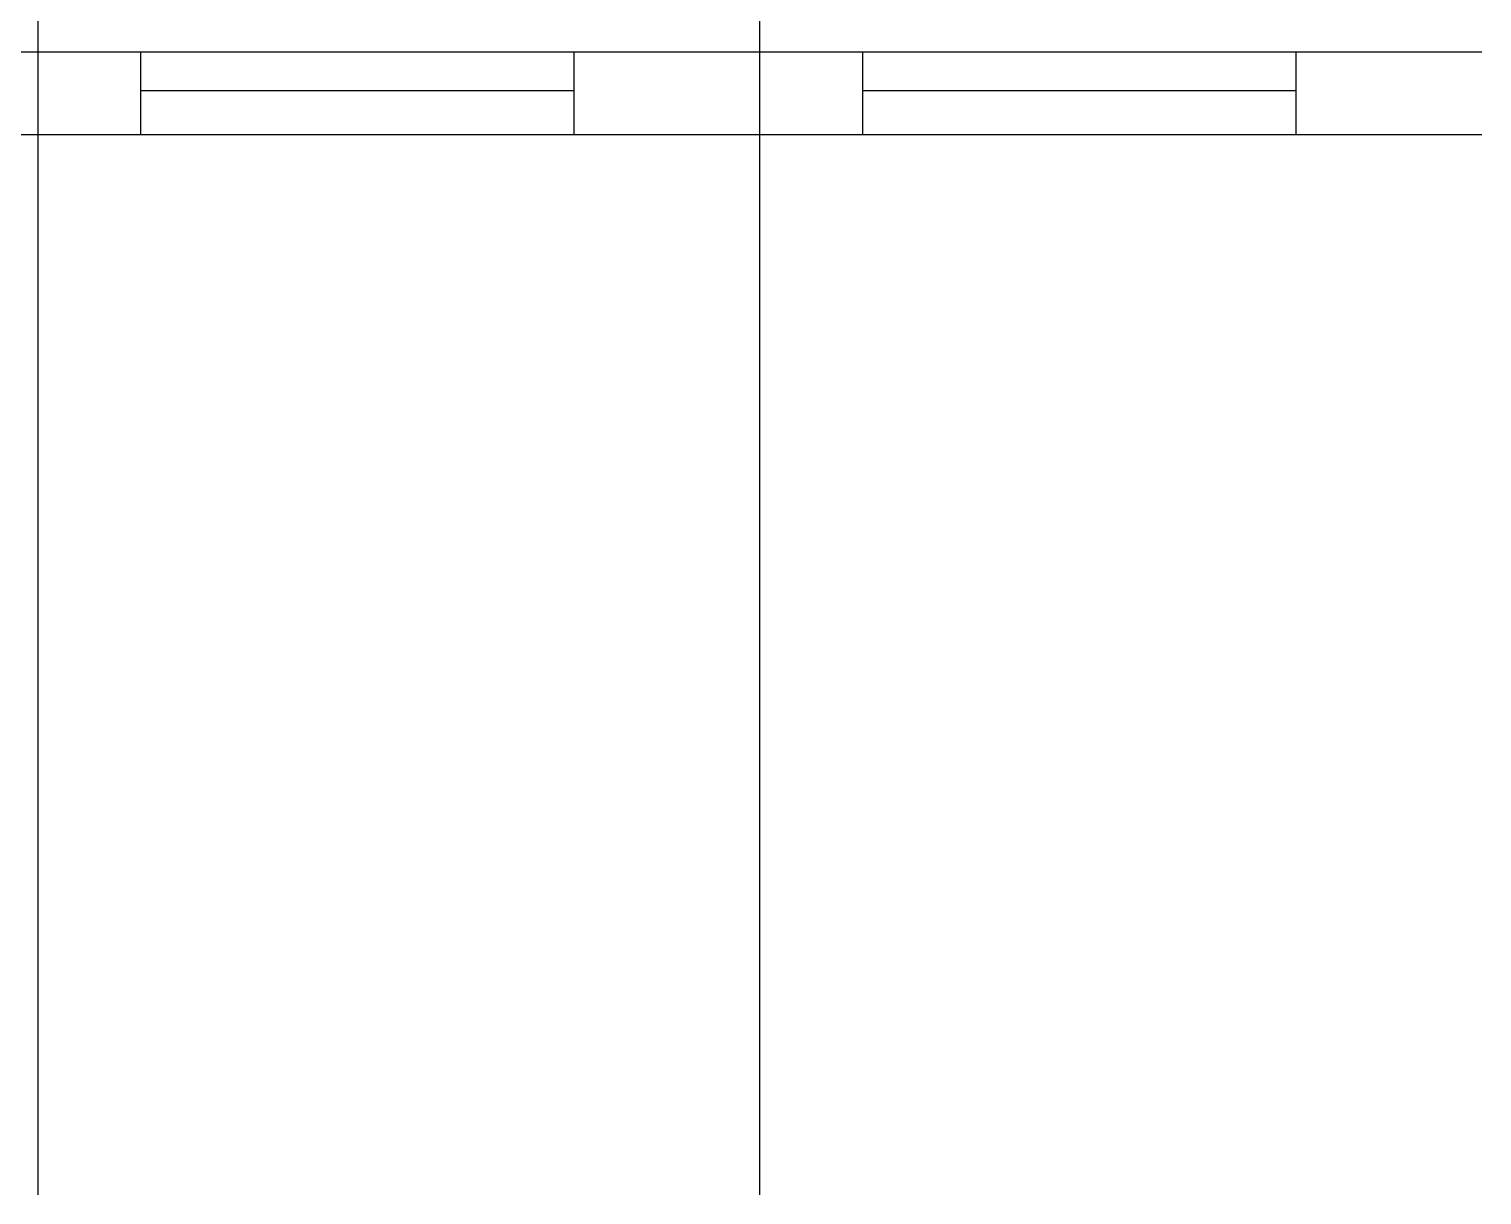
# Model space of a CAD drawing. Extents: x 200 to 24872, y 200 to 5740.
# Drawn here: x 12174 to 15695, y 200 to 3025 of the extents above; entities that cross this region are included whole.
import ezdxf

# ---------------------------------------------------------------- set-up
doc = ezdxf.new("R2010")
doc.units = 0
doc.header["$LTSCALE"] = 10
doc.header["$MEASUREMENT"] = 0
doc.layers.add('A-ANNO-GRA1', color=7, linetype='CONTINUOUS')

msp = doc.modelspace()

# ---------------------------------------------------------------- linework, layer by layer
at = {"layer": 'A-ANNO-GRA1'}
for p, q in [((12195, 5740), (12195, 200)), ((13945, 200), (13945, 5733.3)), ((8600, 2970), (15695, 2970)), ((12445, 2770), (12445, 2970)), ((13495, 2770), (13495, 2970)), ((14195, 2770), (14195, 2970)), ((15245, 2770), (15245, 2970)), ((12445, 2876.7), (13495, 2876.7)), ((14195, 2876.7), (15245, 2876.7)), ((8600, 2770), (15695, 2770))]:
    msp.add_line(p, q, dxfattribs=at)

doc.saveas('drawing.dxf')
